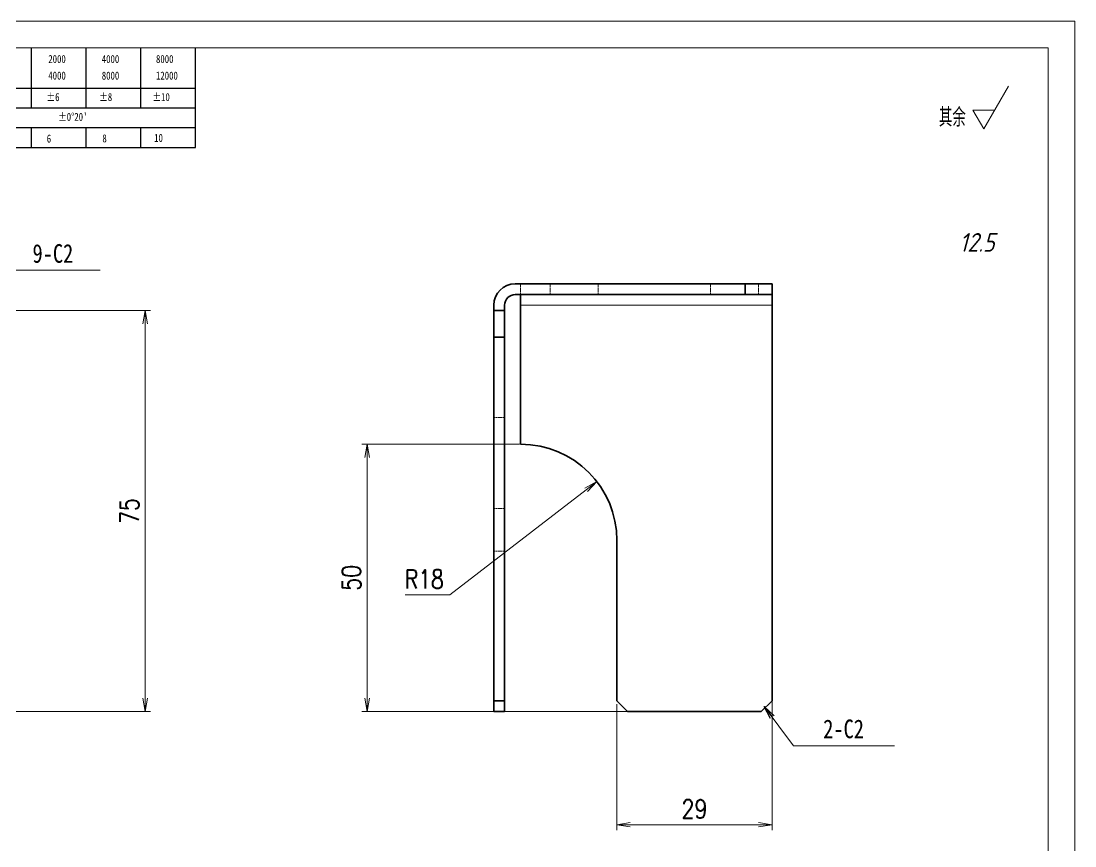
# Model space of a CAD drawing. Header units: millimetres. Extents: x -51813 to 38145, y -10860 to 38732.
# Drawn here: x -46510.2 to -46313.2, y 37910.6 to 38064.9 of the extents above; entities that cross this region are included whole.
import ezdxf
from ezdxf.enums import TextEntityAlignment as Align

# ---------------------------------------------------------------- set-up
doc = ezdxf.new("R2010")
doc.units = ezdxf.units.MM
doc.header["$LTSCALE"] = 0.5
doc.linetypes.add('DASHED', pattern=[15, 12, -3])
doc.linetypes.add('DOT2', pattern=[0.125, 0, -0.125])
doc.layers.add('图\\M+19E79\\M+195B6\\M+18E9A', color=7, linetype='Continuous')
doc.layers.add('车型', color=7, linetype='Continuous')
doc.layers.add('图框', color=7, linetype='Continuous', lineweight=18)
doc.layers.add('标注线', color=3, linetype='Continuous', lineweight=18)
doc.layers.add('打印', color=7, linetype='Continuous', lineweight=15, plot=False)
doc.layers.add('打印-禁用', color=7, linetype='Continuous', lineweight=15, plot=False)
doc.styles.add('DIM', font='romans.shx', dxfattribs={"width": 0.8, "bigfont": 'bigfont.shx'})
doc.styles.add('国标', font='simfang.ttf', dxfattribs={"width": 0.8})
doc.styles.add('机械长仿宋', font='gbenor.shx', dxfattribs={"height": 1, "bigfont": 'gbcbig.shx'})
doc.dimstyles.new('DEH 1-1', dxfattribs={"dimtxt": 3.5, "dimasz": 2.5, "dimexe": 1, "dimexo": 0.625, "dimgap": 1.2, "dimtad": 1, "dimtoh": 1, "dimdsep": 46, "dimtxsty": 'DIM', "dimblk": 'OPEN', "dimcen": 0, "dimclrd": 8, "dimclre": 8, "dimclrt": 2, "dimazin": 2, "dimtfac": 0.5, "dimtmove": 0, "dimatfit": 3, "dimldrblk": 'OPEN', "dimfxl": 0, "dimtolj": 2, "dimlwd": 18, "dimlwe": 18, "dimarcsym": 0})
doc.dimstyles.new('DEH 1-1$0', dxfattribs={"dimtxt": 3.5, "dimasz": 2.5, "dimexe": 1, "dimexo": 0.625, "dimgap": 1.2, "dimtad": 1, "dimzin": 9, "dimdsep": 46, "dimtxsty": 'DIM', "dimblk": 'OPEN', "dimcen": 0, "dimclrd": 8, "dimclre": 8, "dimclrt": 2, "dimazin": 2, "dimtfac": 0.5, "dimtmove": 0, "dimatfit": 3, "dimldrblk": 'OPEN', "dimfxl": 0, "dimtolj": 2, "dimlwd": 18, "dimlwe": 18, "dimarcsym": 0})
doc.dimstyles.new('DEH 1-1$4', dxfattribs={"dimtxt": 3.5, "dimasz": 2.5, "dimexe": 1, "dimexo": 0.625, "dimgap": 1.2, "dimtad": 1, "dimtoh": 1, "dimdsep": 46, "dimtxsty": 'DIM', "dimblk": 'OPEN', "dimcen": 0, "dimclrd": 8, "dimclre": 8, "dimclrt": 2, "dimazin": 2, "dimtfac": 0.5, "dimtofl": 0, "dimtmove": 0, "dimatfit": 3, "dimldrblk": 'OPEN', "dimfxl": 0, "dimtolj": 2, "dimlwd": 18, "dimlwe": 18, "dimarcsym": 0})

# ---------------------------------------------------------------- blocks, each defined once
blk = doc.blocks.new('GZDEH零件A3图框V01版')
at = {"layer": '图\\M+19E79\\M+195B6\\M+18E9A', "color": 9}
for p, q in [((3082.42, -1561.98), (3082.42, -1554.46)), ((3092.64, -1561.98), (3092.64, -1554.46)), ((3102.86, -1561.98), (3102.86, -1554.46)), ((3113.09, -1573.08), (3113.09, -1554.46)), ((2996.09, -1561.98), (3113.09, -1561.98)), ((3082.42, -1565.68), (3082.42, -1561.98)), ((3092.64, -1565.68), (3092.64, -1561.98)), ((3102.86, -1565.68), (3102.86, -1561.98)), ((2996.09, -1565.68), (3113.09, -1565.68)), ((2996.09, -1569.38), (3113.09, -1569.38)), ((3082.42, -1573.08), (3082.42, -1569.48)), ((3092.64, -1573.08), (3092.64, -1569.38)), ((3102.86, -1573.08), (3102.86, -1569.38)), ((2990.09, -1573.08), (3113.09, -1573.08))]:
    blk.add_line(p, q, dxfattribs=at)
at = {"layer": '图框', "linetype": 'Continuous'}
for p, q in [((3272.49, -1554.46), (2882.49, -1554.46)), ((3272.49, -1832.96), (3272.49, -1554.46))]:
    blk.add_line(p, q, dxfattribs=at)
at = {"layer": '打印-禁用', "linetype": 'Continuous'}
for p, q in [((3277.49, -1549.46), (2857.49, -1549.46)), ((3277.49, -1846.46), (3277.49, -1549.46))]:
    blk.add_line(p, q, dxfattribs=at)
at = {"layer": '图\\M+19E79\\M+195B6\\M+18E9A', "color": 9, "style": '国标', "width": 0.8}
for s, p in [('2000', (3085.57, -1557.31)), ('4000', (3095.57, -1557.31)), ('8000', (3105.7, -1557.31)), ('4000', (3085.57, -1560.41)), ('8000', (3095.57, -1560.41)), ('12000', (3105.7, -1560.41)), ('±6', (3085.22, -1564.42)), ('±8', (3095.06, -1564.42)), ('±10', (3105.02, -1564.42)), ("±0%%D20'", (3087.38, -1568.12)), ('6', (3085.28, -1572.19)), ('8', (3095.68, -1572.15)), ('10', (3105.36, -1572.06))]:
    blk.add_text(s, height=1.5, dxfattribs=at).set_placement(p)
blk = doc.blocks.new('DEH A3')
at = {"layer": '图框'}
blk.add_blockref('GZDEH零件A3图框V01版', (-2857.49, 1846.46), dxfattribs=at)
blk = doc.blocks.new('FINISHER_TR')
at = {"layer": '标注线'}
for p, q in [((0, 0), (4.62, 8)), ((-2.02, 3.5), (0, 0)), ((2.02, 3.5), (-2.02, 3.5))]:
    blk.add_line(p, q, dxfattribs=at)
at = {"layer": '标注线', "color": 2, "style": '机械长仿宋', "oblique": 15}
blk.add_attdef('0.0', text='', height=3.5, dxfattribs=at).set_placement((2.03, -24.04), align=Align.BOTTOM_RIGHT)
blk = doc.blocks.new('其余12.5')
at = {"layer": '标注线'}
blk.add_blockref('FINISHER_TR', (0, 0), dxfattribs=at).add_auto_attribs({'0.0': '12.5'})
at = {"layer": '标注线', "color": 7, "linetype": 'DOT2', "style": '机械长仿宋'}
blk.add_text('其余', height=3.5, dxfattribs=at).set_placement((-8.38, 0.4))
blk = doc.blocks.new('_Open')
at = {"color": 0, "linetype": 'ByBlock', "lineweight": -2}
for p, q in [((-1, 0.167), (0, 0)), ((-1, -0.167), (0, 0)), ((0, 0), (-1, 0))]:
    blk.add_line(p, q, dxfattribs=at)
blk = doc.blocks.new('*D149')
at = {"layer": 'Defpoints', "color": 0, "transparency": 16777216}
for p in [(-46521.16, 38010.71), (-46487.01, 38010.71), (-46518.16, 37935.71)]:
    blk.add_point(p, dxfattribs=at)
at = {"layer": '标注线', "color": 8, "lineweight": 18, "transparency": 16777216}
for p, q in [((-46520.54, 38010.71), (-46486.01, 38010.71)), ((-46487.01, 37938.21), (-46487.01, 38008.21)), ((-46517.54, 37935.71), (-46486.01, 37935.71))]:
    blk.add_line(p, q, dxfattribs=at)
at = {"layer": '标注线', "color": 8, "lineweight": 18, "transparency": 16777216, "xscale": 2.5, "yscale": 2.5, "zscale": 2.5}
for p, rotation in [((-46487.01, 38010.71), 90), ((-46487.01, 37935.71), 270)]:
    blk.add_blockref('_Open', p, dxfattribs=dict(at, rotation=rotation))
at = {"layer": '标注线', "color": 2, "transparency": 16777216, "insert": (-46489.96, 37973.21), "char_height": 3.5, "attachment_point": 5, "rotation": 90, "style": 'DIM'}
blk.add_mtext('\\A2;75', dxfattribs=at)
blk = doc.blocks.new('*D152')
at = {"layer": 'Defpoints', "color": 0, "transparency": 16777216}
for p in [(-46369.82, 37940.75), (-46398.82, 37937.71), (-46369.82, 37914.54)]:
    blk.add_point(p, dxfattribs=at)
at = {"layer": '标注线', "color": 8, "lineweight": 18, "transparency": 16777216}
for p, q in [((-46369.82, 37940.13), (-46369.82, 37913.54)), ((-46398.82, 37937.09), (-46398.82, 37913.54)), ((-46396.32, 37914.54), (-46372.32, 37914.54))]:
    blk.add_line(p, q, dxfattribs=at)
at = {"layer": '标注线', "color": 8, "lineweight": 18, "transparency": 16777216, "xscale": 2.5, "yscale": 2.5, "zscale": 2.5, "rotation": 180}
blk.add_blockref('_Open', (-46398.82, 37914.54), dxfattribs=at)
at = {"layer": '标注线', "color": 8, "lineweight": 18, "transparency": 16777216, "xscale": 2.5, "yscale": 2.5, "zscale": 2.5}
blk.add_blockref('_Open', (-46369.82, 37914.54), dxfattribs=at)
at = {"layer": '标注线', "color": 2, "transparency": 16777216, "insert": (-46384.32, 37917.49), "char_height": 3.5, "attachment_point": 5, "style": 'DIM'}
blk.add_mtext('\\A2;29', dxfattribs=at)
blk = doc.blocks.new('*D153')
at = {"layer": 'Defpoints', "color": 0, "transparency": 16777216}
for p in [(-46445.5, 37985.71), (-46416.42, 37985.71), (-46393.31, 37935.71)]:
    blk.add_point(p, dxfattribs=at)
at = {"layer": '标注线', "color": 8, "lineweight": 18, "transparency": 16777216}
for p, q in [((-46417.05, 37985.71), (-46446.5, 37985.71)), ((-46445.5, 37938.21), (-46445.5, 37983.21)), ((-46393.93, 37935.71), (-46446.5, 37935.71))]:
    blk.add_line(p, q, dxfattribs=at)
at = {"layer": '标注线', "color": 8, "lineweight": 18, "transparency": 16777216, "xscale": 2.5, "yscale": 2.5, "zscale": 2.5}
for p, rotation in [((-46445.5, 37985.71), 90), ((-46445.5, 37935.71), 270)]:
    blk.add_blockref('_Open', p, dxfattribs=dict(at, rotation=rotation))
at = {"layer": '标注线', "color": 2, "transparency": 16777216, "insert": (-46448.45, 37960.71), "char_height": 3.5, "attachment_point": 5, "rotation": 90, "style": 'DIM'}
blk.add_mtext('\\A2;50', dxfattribs=at)
blk = doc.blocks.new('*D154')
at = {"layer": 'Defpoints', "color": 0, "transparency": 16777216}
for p in [(-46402.56, 37978.71), (-46416.82, 37967.71)]:
    blk.add_point(p, dxfattribs=at)
at = {"layer": '标注线', "color": 8, "lineweight": 18, "transparency": 16777216}
for p, q in [((-46430.02, 37957.53), (-46404.54, 37977.18)), ((-46438.42, 37957.53), (-46430.02, 37957.53))]:
    blk.add_line(p, q, dxfattribs=at)
at = {"layer": '标注线', "color": 8, "lineweight": 18, "transparency": 16777216, "xscale": 2.5, "yscale": 2.5, "zscale": 2.5, "rotation": 37.64309038911573}
blk.add_blockref('_Open', (-46402.56, 37978.71), dxfattribs=at)
at = {"layer": '标注线', "color": 2, "transparency": 16777216, "insert": (-46434.82, 37960.48), "char_height": 3.5, "attachment_point": 5, "style": 'DIM'}
blk.add_mtext('\\A2;R18', dxfattribs=at)

msp = doc.modelspace()

# ---------------------------------------------------------------- linework, layer by layer
at = {"color": 7, "lineweight": 35}
for p, q in [((-46374.817, 38015.713), (-46417.817, 38015.713)), ((-46374.817, 38013.713), (-46417.817, 38013.713)), ((-46416.817, 37985.713), (-46416.817, 38011.713)), ((-46369.817, 37937.713), (-46369.817, 38011.713)), ((-46421.817, 38005.713), (-46421.817, 37937.713)), ((-46419.817, 38005.713), (-46419.817, 37937.713)), ((-46398.817, 37937.713), (-46398.817, 37967.713)), ((-46396.817, 37935.713), (-46371.817, 37935.713))]:
    msp.add_line(p, q, dxfattribs=at)
at = {"color": 1, "linetype": 'DASHED', "lineweight": 13, "ltscale": 0.05}
for p, q in [((-46416.817, 38015.713), (-46416.817, 38013.713)), ((-46411.317, 38015.713), (-46411.317, 38013.713)), ((-46402.317, 38015.713), (-46402.317, 38013.713)), ((-46381.317, 38015.713), (-46381.317, 38013.713)), ((-46372.317, 38015.713), (-46372.317, 38013.713)), ((-46421.817, 37990.713), (-46419.817, 37990.713)), ((-46421.817, 37990.713), (-46419.817, 37990.713)), ((-46421.817, 37985.713), (-46419.817, 37985.713)), ((-46421.817, 37985.713), (-46419.817, 37985.713)), ((-46421.817, 37985.713), (-46419.817, 37985.713)), ((-46421.817, 37985.713), (-46419.817, 37985.713)), ((-46421.817, 37973.713), (-46419.817, 37973.713)), ((-46421.817, 37965.713), (-46419.817, 37965.713)), ((-46421.817, 37965.713), (-46419.817, 37965.713)), ((-46421.817, 37937.713), (-46419.817, 37937.713)), ((-46421.817, 37937.713), (-46419.817, 37937.713)), ((-46421.817, 37937.713), (-46419.817, 37937.713)), ((-46421.817, 37937.713), (-46419.817, 37937.713)), ((-46421.817, 37937.713), (-46419.817, 37937.713)), ((-46421.817, 37937.713), (-46419.817, 37937.713)), ((-46421.817, 37937.713), (-46419.817, 37937.713))]:
    msp.add_line(p, q, dxfattribs=at)
at = {"color": 7, "lineweight": 35, "ltscale": 0.05}
for p, q in [((-46374.817, 38013.713), (-46374.817, 38015.713)), ((-46369.817, 38013.713), (-46369.817, 38015.713)), ((-46416.817, 38013.713), (-46416.817, 38011.713)), ((-46369.817, 38013.713), (-46369.817, 38011.713)), ((-46419.817, 38010.713), (-46421.817, 38010.713)), ((-46419.817, 38005.713), (-46421.817, 38005.713)), ((-46421.817, 37935.713), (-46421.817, 37937.713)), ((-46419.817, 37937.713), (-46421.817, 37937.713)), ((-46419.817, 37937.713), (-46419.817, 37935.713)), ((-46419.817, 37935.713), (-46421.817, 37935.713))]:
    msp.add_line(p, q, dxfattribs=at)
at = {"color": 7, "lineweight": 35, "ltscale": 0.125}
for p, q in [((-46374.817, 38015.713), (-46369.817, 38015.713)), ((-46374.817, 38013.713), (-46369.817, 38013.713)), ((-46421.817, 38005.713), (-46421.817, 38010.713)), ((-46419.817, 38005.713), (-46419.817, 38010.713))]:
    msp.add_line(p, q, dxfattribs=at)
at = {"color": 7, "lineweight": 35, "ltscale": 0.025}
for p, q in [((-46421.817, 38010.713), (-46421.817, 38011.713)), ((-46419.817, 38010.713), (-46419.817, 38011.713))]:
    msp.add_line(p, q, dxfattribs=at)
at = {"color": 1, "linetype": 'DASHED', "lineweight": 13}
msp.add_line((-46369.817, 38011.713), (-46416.817, 38011.713), dxfattribs=at)
at = {"color": 7, "lineweight": 13}
msp.add_line((-46416.817, 38011.713), (-46369.817, 38011.713), dxfattribs=at)
at = {"color": 7, "lineweight": 35, "ltscale": 0.070711}
for p, q in [((-46396.817, 37935.713), (-46398.817, 37937.713)), ((-46369.817, 37937.713), (-46371.817, 37935.713))]:
    msp.add_line(p, q, dxfattribs=at)
at = {"color": 7, "lineweight": 35}
for centre, radius, start, end in [((-46417.817, 38011.713), 4, 90, 179.99999), ((-46417.817, 38011.713), 2, 90, 179.99999), ((-46416.817, 37967.713), 18, 360, 90)]:
    msp.add_arc(centre, radius, start, end, dxfattribs=at)
at = {"layer": '打印'}
msp.add_lwpolyline([(-46733.193, 38064.86), (-46313.193, 38064.86), (-46313.193, 37767.86), (-46733.193, 37767.86)], close=True, dxfattribs=at)

# ---------------------------------------------------------------- block references
at = {"layer": '图框'}
msp.add_blockref('DEH A3', (-46733.193, 37767.86), dxfattribs=at)
at = {"layer": '标注线'}
msp.add_blockref('其余12.5', (-46330.249, 38044.703), dxfattribs=at)

# ---------------------------------------------------------------- texts
at = {"layer": '车型', "color": 3, "style": '国标', "width": 0.8}
for s, p in [('9-C2', (-46504.257, 38019.641)), ('2-C2', (-46356.44, 37930.715))]:
    msp.add_text(s, height=3.5, dxfattribs=at).set_placement(p, align=Align.CENTER)

# ---------------------------------------------------------------- dimensions: what is measured, and where the dimension line sits
at = {"layer": '标注线'}
for base, p1, p2, picture, middle in [((-46487.013, 38010.713), (-46518.163, 37935.713), (-46521.163, 38010.713), '*D149', (-46489.963, 37973.213)), ((-46445.503, 37985.709), (-46393.307, 37935.713), (-46416.425, 37985.709), '*D153', (-46448.453, 37960.711))]:
    dim = msp.add_linear_dim(base=base, p1=p1, p2=p2, angle=90, dimstyle='DEH 1-1$0', dxfattribs=at)
    dim.commit()
    dim.dimension.update_dxf_attribs({"geometry": picture, "text_midpoint": middle})
dim = msp.add_radius_dim(center=(-46416.817, 37967.713), mpoint=(-46402.564, 37978.707), dimstyle='DEH 1-1$4', override={"dimtmove": 1}, dxfattribs=at)
dim.commit()
dim.dimension.update_dxf_attribs({"geometry": '*D154', "text_midpoint": (-46430.02, 37957.53), "dimtype": 164})
dim = msp.add_linear_dim(base=(-46369.817, 37914.542), p1=(-46398.817, 37937.713), p2=(-46369.817, 37940.754), dimstyle='DEH 1-1$0', dxfattribs=at)
dim.commit()
dim.dimension.update_dxf_attribs({"geometry": '*D152', "text_midpoint": (-46384.317, 37917.492)})

# ---------------------------------------------------------------- leaders
for points in [[(-46518.782, 38008.332), (-46512.269, 38018.284), (-46495.416, 38018.284)], [(-46371.265, 37936.646), (-46365.805, 37929.273), (-46346.897, 37929.273)]]:
    msp.add_leader(points, dimstyle='DEH 1-1', override={"dimgap": 1.2, "dimtad": 1}, dxfattribs=at)

doc.saveas('drawing.dxf')
